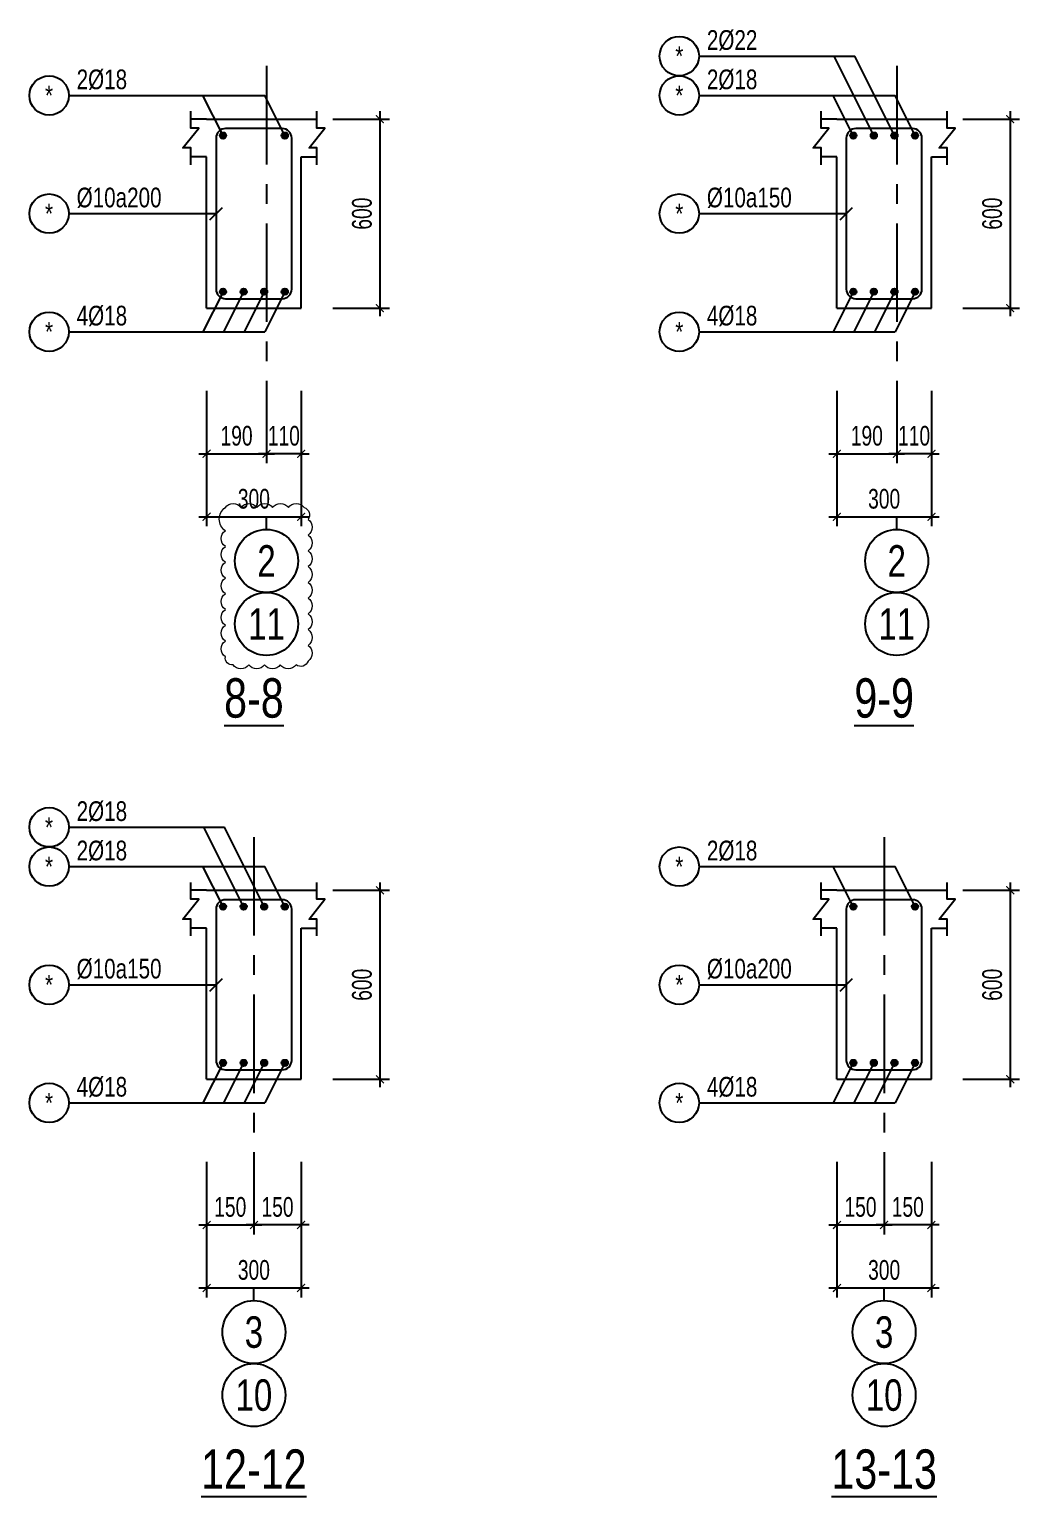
# Model space of a CAD drawing. Header units: millimetres. Extents: x -25284 to 100333, y 0 to 76881.
# Drawn here: x 32635 to 38920, y 51823 to 61140 of the extents above; entities that cross this region are included whole.
import ezdxf
from ezdxf.enums import TextEntityAlignment as Align

# ---------------------------------------------------------------- set-up
doc = ezdxf.new("R2010")
doc.units = ezdxf.units.MM
doc.header["$LTSCALE"] = 500
doc.header["$MEASUREMENT"] = 0
doc.linetypes.add('CENTER', pattern=[2, 1.25, -0.25, 0.25, -0.25])
doc.layers.add('CHANGE 2019', color=6, linetype='Continuous', lineweight=18, plot=False)
for name, color, linetype in [('KCS_AXIS_SUB', 5, 'CENTER'), ('KCS_BORDER', 3, 'Continuous'), ('KCS_CHI', 1, 'Continuous'), ('KCS_DIM', 1, 'Continuous'), ('KCS_SNODE', 6, 'Continuous'), ('KCS_STEEL', 4, 'Continuous'), ('KCS_TEXT', 2, 'Continuous'), ('KCS_TEXT_TK', 2, 'Continuous'), ('KCS_TEXT_TMCS', 4, 'Continuous')]:
    doc.layers.add(name, color=color, linetype=linetype)
doc.styles.add('KCS_BIGTEXT', font='arial.ttf', dxfattribs={"width": 0.75})
doc.styles.add('KCS_SMTEXT', font='arial.ttf', dxfattribs={"width": 0.7})
doc.dimstyles.new('KCS_DIM50_25', dxfattribs={"dimtxt": 125, "dimasz": 50, "dimexe": 60, "dimexo": 0, "dimgap": 50, "dimtad": 1, "dimdec": 0, "dimlfac": 0.5, "dimzin": 13, "dimdsep": 46, "dimtxsty": 'KCS_SMTEXT', "dimblk": 'ARCHTICK', "dimblk1": 'ARCHTICK', "dimcen": 0, "dimdle": 50, "dimclrd": 1, "dimclre": 1, "dimclrt": 2, "dimadec": 0, "dimazin": 0, "dimtfac": 1, "dimtdec": 0, "dimtix": 1, "dimtmove": 2, "dimatfit": 3, "dimfxl": 1, "dimtolj": 1, "dimtzin": 13, "dimarcsym": 0})

# ---------------------------------------------------------------- blocks, each defined once
blk = doc.blocks.new('_ArchTick')
at = {"color": 0, "linetype": 'ByBlock', "const_width": 0.15}
blk.add_lwpolyline([(-0.5, -0.5), (0.5, 0.5)], dxfattribs=at)
blk = doc.blocks.new('*D114')
at = {"layer": 'Defpoints', "color": 0, "transparency": 16777216}
for p in [(33760.4, 58844.5), (34140.4, 58844.5), (34140.4, 58444.5)]:
    blk.add_point(p, dxfattribs=at)
at = {"layer": 'KCS_DIM', "color": 1, "lineweight": -2, "transparency": 16777216}
for p, q in [((33760.4, 58844.5), (33760.4, 58384.5)), ((34140.4, 58844.5), (34140.4, 58384.5)), ((33710.4, 58444.5), (34190.4, 58444.5))]:
    blk.add_line(p, q, dxfattribs=at)
at = {"layer": 'KCS_DIM', "color": 1, "lineweight": -2, "transparency": 16777216, "xscale": 50, "yscale": 50, "zscale": 50, "rotation": 180}
blk.add_blockref('_ArchTick', (33760.4, 58444.5), dxfattribs=at)
at = {"layer": 'KCS_DIM', "color": 1, "lineweight": -2, "transparency": 16777216, "xscale": 50, "yscale": 50, "zscale": 50}
blk.add_blockref('_ArchTick', (34140.4, 58444.5), dxfattribs=at)
at = {"layer": 'KCS_DIM', "color": 2, "transparency": 16777216, "insert": (33950.4, 58558.4), "char_height": 125, "attachment_point": 5, "style": 'KCS_SMTEXT'}
blk.add_mtext('\\A1;190', dxfattribs=at)
blk = doc.blocks.new('*D115')
at = {"layer": 'Defpoints', "color": 0, "transparency": 16777216}
for p in [(34140.4, 58844.5), (34360.4, 58844.5), (34140.4, 58444.5)]:
    blk.add_point(p, dxfattribs=at)
at = {"layer": 'KCS_DIM', "color": 1, "lineweight": -2, "transparency": 16777216}
for p, q in [((34140.4, 58844.5), (34140.4, 58384.5)), ((34360.4, 58844.5), (34360.4, 58384.5)), ((34140.4, 58444.5), (34090.4, 58444.5)), ((34360.4, 58444.5), (34140.4, 58444.5)), ((34360.4, 58444.5), (34410.4, 58444.5))]:
    blk.add_line(p, q, dxfattribs=at)
at = {"layer": 'KCS_DIM', "color": 1, "lineweight": -2, "transparency": 16777216, "xscale": 50, "yscale": 50, "zscale": 50}
blk.add_blockref('_ArchTick', (34140.4, 58444.5), dxfattribs=at)
at = {"layer": 'KCS_DIM', "color": 1, "lineweight": -2, "transparency": 16777216, "xscale": 50, "yscale": 50, "zscale": 50, "rotation": 180}
blk.add_blockref('_ArchTick', (34360.4, 58444.5), dxfattribs=at)
at = {"layer": 'KCS_DIM', "color": 2, "transparency": 16777216, "insert": (34250.4, 58558.4), "char_height": 125, "attachment_point": 5, "style": 'KCS_SMTEXT'}
blk.add_mtext('\\A1;110', dxfattribs=at)
blk = doc.blocks.new('*D116')
at = {"layer": 'Defpoints', "color": 0, "transparency": 16777216}
for p in [(33760.4, 58844.5), (34360.4, 58844.5), (34360.4, 58044.5)]:
    blk.add_point(p, dxfattribs=at)
at = {"layer": 'KCS_DIM', "color": 1, "lineweight": -2, "transparency": 16777216}
for p, q in [((33760.4, 58844.5), (33760.4, 57984.5)), ((34360.4, 58844.5), (34360.4, 57984.5)), ((33710.4, 58044.5), (34410.4, 58044.5))]:
    blk.add_line(p, q, dxfattribs=at)
at = {"layer": 'KCS_DIM', "color": 1, "lineweight": -2, "transparency": 16777216, "xscale": 50, "yscale": 50, "zscale": 50, "rotation": 180}
blk.add_blockref('_ArchTick', (33760.4, 58044.5), dxfattribs=at)
at = {"layer": 'KCS_DIM', "color": 1, "lineweight": -2, "transparency": 16777216, "xscale": 50, "yscale": 50, "zscale": 50}
blk.add_blockref('_ArchTick', (34360.4, 58044.5), dxfattribs=at)
at = {"layer": 'KCS_DIM', "color": 2, "transparency": 16777216, "insert": (34060.4, 58158.4), "char_height": 125, "attachment_point": 5, "style": 'KCS_SMTEXT'}
blk.add_mtext('\\A1;300', dxfattribs=at)
blk = doc.blocks.new('*D117')
at = {"layer": 'Defpoints', "color": 0, "transparency": 16777216}
for p in [(34560.4, 60569.5), (34560.4, 59369.5), (34860.4, 59369.5)]:
    blk.add_point(p, dxfattribs=at)
at = {"layer": 'KCS_DIM', "color": 1, "lineweight": -2, "transparency": 16777216}
for p, q in [((34560.4, 60569.5), (34920.4, 60569.5)), ((34860.4, 60619.5), (34860.4, 59319.5)), ((34560.4, 59369.5), (34920.4, 59369.5))]:
    blk.add_line(p, q, dxfattribs=at)
at = {"layer": 'KCS_DIM', "color": 1, "lineweight": -2, "transparency": 16777216, "xscale": 50, "yscale": 50, "zscale": 50}
for p, rotation in [((34860.4, 60569.5), 90), ((34860.4, 59369.5), 270)]:
    blk.add_blockref('_ArchTick', p, dxfattribs=dict(at, rotation=rotation))
at = {"layer": 'KCS_DIM', "color": 2, "transparency": 16777216, "insert": (34746.5, 59969.5), "char_height": 125, "attachment_point": 5, "rotation": 90, "style": 'KCS_SMTEXT'}
blk.add_mtext('\\A1;600', dxfattribs=at)
blk = doc.blocks.new('KCS_SNODE')
at = {"layer": 'KCS_SNODE'}
blk.add_hatch(color=256, dxfattribs=at).paths.add_polyline_path([(-10, 0, 1), (10, 0, 1)])
blk.add_circle((0, 0), 10, dxfattribs=at)
blk = doc.blocks.new('*D118')
at = {"layer": 'Defpoints', "color": 0, "transparency": 16777216}
for p in [(37760.4, 58844.5), (38140.4, 58844.5), (38140.4, 58444.5)]:
    blk.add_point(p, dxfattribs=at)
at = {"layer": 'KCS_DIM', "color": 1, "lineweight": -2, "transparency": 16777216}
for p, q in [((37760.4, 58844.5), (37760.4, 58384.5)), ((38140.4, 58844.5), (38140.4, 58384.5)), ((37710.4, 58444.5), (38190.4, 58444.5))]:
    blk.add_line(p, q, dxfattribs=at)
at = {"layer": 'KCS_DIM', "color": 1, "lineweight": -2, "transparency": 16777216, "xscale": 50, "yscale": 50, "zscale": 50, "rotation": 180}
blk.add_blockref('_ArchTick', (37760.4, 58444.5), dxfattribs=at)
at = {"layer": 'KCS_DIM', "color": 1, "lineweight": -2, "transparency": 16777216, "xscale": 50, "yscale": 50, "zscale": 50}
blk.add_blockref('_ArchTick', (38140.4, 58444.5), dxfattribs=at)
at = {"layer": 'KCS_DIM', "color": 2, "transparency": 16777216, "insert": (37950.4, 58558.4), "char_height": 125, "attachment_point": 5, "style": 'KCS_SMTEXT'}
blk.add_mtext('\\A1;190', dxfattribs=at)
blk = doc.blocks.new('*D119')
at = {"layer": 'Defpoints', "color": 0, "transparency": 16777216}
for p in [(38140.4, 58844.5), (38360.4, 58844.5), (38140.4, 58444.5)]:
    blk.add_point(p, dxfattribs=at)
at = {"layer": 'KCS_DIM', "color": 1, "lineweight": -2, "transparency": 16777216}
for p, q in [((38140.4, 58844.5), (38140.4, 58384.5)), ((38360.4, 58844.5), (38360.4, 58384.5)), ((38140.4, 58444.5), (38090.4, 58444.5)), ((38360.4, 58444.5), (38140.4, 58444.5)), ((38360.4, 58444.5), (38410.4, 58444.5))]:
    blk.add_line(p, q, dxfattribs=at)
at = {"layer": 'KCS_DIM', "color": 1, "lineweight": -2, "transparency": 16777216, "xscale": 50, "yscale": 50, "zscale": 50}
blk.add_blockref('_ArchTick', (38140.4, 58444.5), dxfattribs=at)
at = {"layer": 'KCS_DIM', "color": 1, "lineweight": -2, "transparency": 16777216, "xscale": 50, "yscale": 50, "zscale": 50, "rotation": 180}
blk.add_blockref('_ArchTick', (38360.4, 58444.5), dxfattribs=at)
at = {"layer": 'KCS_DIM', "color": 2, "transparency": 16777216, "insert": (38250.4, 58558.4), "char_height": 125, "attachment_point": 5, "style": 'KCS_SMTEXT'}
blk.add_mtext('\\A1;110', dxfattribs=at)
blk = doc.blocks.new('*D120')
at = {"layer": 'Defpoints', "color": 0, "transparency": 16777216}
for p in [(37760.4, 58844.5), (38360.4, 58844.5), (38360.4, 58044.5)]:
    blk.add_point(p, dxfattribs=at)
at = {"layer": 'KCS_DIM', "color": 1, "lineweight": -2, "transparency": 16777216}
for p, q in [((37760.4, 58844.5), (37760.4, 57984.5)), ((38360.4, 58844.5), (38360.4, 57984.5)), ((37710.4, 58044.5), (38410.4, 58044.5))]:
    blk.add_line(p, q, dxfattribs=at)
at = {"layer": 'KCS_DIM', "color": 1, "lineweight": -2, "transparency": 16777216, "xscale": 50, "yscale": 50, "zscale": 50, "rotation": 180}
blk.add_blockref('_ArchTick', (37760.4, 58044.5), dxfattribs=at)
at = {"layer": 'KCS_DIM', "color": 1, "lineweight": -2, "transparency": 16777216, "xscale": 50, "yscale": 50, "zscale": 50}
blk.add_blockref('_ArchTick', (38360.4, 58044.5), dxfattribs=at)
at = {"layer": 'KCS_DIM', "color": 2, "transparency": 16777216, "insert": (38060.4, 58158.4), "char_height": 125, "attachment_point": 5, "style": 'KCS_SMTEXT'}
blk.add_mtext('\\A1;300', dxfattribs=at)
blk = doc.blocks.new('*D121')
at = {"layer": 'Defpoints', "color": 0, "transparency": 16777216}
for p in [(38560.4, 60569.5), (38560.4, 59369.5), (38860.4, 59369.5)]:
    blk.add_point(p, dxfattribs=at)
at = {"layer": 'KCS_DIM', "color": 1, "lineweight": -2, "transparency": 16777216}
for p, q in [((38560.4, 60569.5), (38920.4, 60569.5)), ((38860.4, 60619.5), (38860.4, 59319.5)), ((38560.4, 59369.5), (38920.4, 59369.5))]:
    blk.add_line(p, q, dxfattribs=at)
at = {"layer": 'KCS_DIM', "color": 1, "lineweight": -2, "transparency": 16777216, "xscale": 50, "yscale": 50, "zscale": 50}
for p, rotation in [((38860.4, 60569.5), 90), ((38860.4, 59369.5), 270)]:
    blk.add_blockref('_ArchTick', p, dxfattribs=dict(at, rotation=rotation))
at = {"layer": 'KCS_DIM', "color": 2, "transparency": 16777216, "insert": (38746.5, 59969.5), "char_height": 125, "attachment_point": 5, "rotation": 90, "style": 'KCS_SMTEXT'}
blk.add_mtext('\\A1;600', dxfattribs=at)
blk = doc.blocks.new('*D174')
at = {"layer": 'Defpoints', "color": 0, "transparency": 16777216}
for p in [(33760.4, 53948.5), (34060.4, 53948.5), (34060.4, 53548.5)]:
    blk.add_point(p, dxfattribs=at)
at = {"layer": 'KCS_DIM', "color": 1, "lineweight": -2, "transparency": 16777216}
for p, q in [((33760.4, 53948.5), (33760.4, 53488.5)), ((34060.4, 53948.5), (34060.4, 53488.5)), ((33710.4, 53548.5), (34110.4, 53548.5))]:
    blk.add_line(p, q, dxfattribs=at)
at = {"layer": 'KCS_DIM', "color": 1, "lineweight": -2, "transparency": 16777216, "xscale": 50, "yscale": 50, "zscale": 50, "rotation": 180}
blk.add_blockref('_ArchTick', (33760.4, 53548.5), dxfattribs=at)
at = {"layer": 'KCS_DIM', "color": 1, "lineweight": -2, "transparency": 16777216, "xscale": 50, "yscale": 50, "zscale": 50}
blk.add_blockref('_ArchTick', (34060.4, 53548.5), dxfattribs=at)
at = {"layer": 'KCS_DIM', "color": 2, "transparency": 16777216, "insert": (33910.4, 53662.3), "char_height": 125, "attachment_point": 5, "style": 'KCS_SMTEXT'}
blk.add_mtext('\\A1;150', dxfattribs=at)
blk = doc.blocks.new('*D175')
at = {"layer": 'Defpoints', "color": 0, "transparency": 16777216}
for p in [(34060.4, 53948.5), (34360.4, 53948.5), (34060.4, 53548.5)]:
    blk.add_point(p, dxfattribs=at)
at = {"layer": 'KCS_DIM', "color": 1, "lineweight": -2, "transparency": 16777216}
for p, q in [((34060.4, 53948.5), (34060.4, 53488.5)), ((34360.4, 53948.5), (34360.4, 53488.5)), ((34410.4, 53548.5), (34010.4, 53548.5))]:
    blk.add_line(p, q, dxfattribs=at)
at = {"layer": 'KCS_DIM', "color": 1, "lineweight": -2, "transparency": 16777216, "xscale": 50, "yscale": 50, "zscale": 50, "rotation": 180}
blk.add_blockref('_ArchTick', (34060.4, 53548.5), dxfattribs=at)
at = {"layer": 'KCS_DIM', "color": 1, "lineweight": -2, "transparency": 16777216, "xscale": 50, "yscale": 50, "zscale": 50}
blk.add_blockref('_ArchTick', (34360.4, 53548.5), dxfattribs=at)
at = {"layer": 'KCS_DIM', "color": 2, "transparency": 16777216, "insert": (34210.4, 53662.3), "char_height": 125, "attachment_point": 5, "style": 'KCS_SMTEXT'}
blk.add_mtext('\\A1;150', dxfattribs=at)
blk = doc.blocks.new('*D176')
at = {"layer": 'Defpoints', "color": 0, "transparency": 16777216}
for p in [(33760.4, 53948.5), (34360.4, 53948.5), (34360.4, 53148.5)]:
    blk.add_point(p, dxfattribs=at)
at = {"layer": 'KCS_DIM', "color": 1, "lineweight": -2, "transparency": 16777216}
for p, q in [((33760.4, 53948.5), (33760.4, 53088.5)), ((34360.4, 53948.5), (34360.4, 53088.5)), ((33710.4, 53148.5), (34410.4, 53148.5))]:
    blk.add_line(p, q, dxfattribs=at)
at = {"layer": 'KCS_DIM', "color": 1, "lineweight": -2, "transparency": 16777216, "xscale": 50, "yscale": 50, "zscale": 50, "rotation": 180}
blk.add_blockref('_ArchTick', (33760.4, 53148.5), dxfattribs=at)
at = {"layer": 'KCS_DIM', "color": 1, "lineweight": -2, "transparency": 16777216, "xscale": 50, "yscale": 50, "zscale": 50}
blk.add_blockref('_ArchTick', (34360.4, 53148.5), dxfattribs=at)
at = {"layer": 'KCS_DIM', "color": 2, "transparency": 16777216, "insert": (34060.4, 53262.3), "char_height": 125, "attachment_point": 5, "style": 'KCS_SMTEXT'}
blk.add_mtext('\\A1;300', dxfattribs=at)
blk = doc.blocks.new('*D177')
at = {"layer": 'Defpoints', "color": 0, "transparency": 16777216}
for p in [(34560.4, 55673.5), (34560.4, 54473.5), (34860.4, 54473.5)]:
    blk.add_point(p, dxfattribs=at)
at = {"layer": 'KCS_DIM', "color": 1, "lineweight": -2, "transparency": 16777216}
for p, q in [((34860.4, 55723.5), (34860.4, 54423.5)), ((34560.4, 55673.5), (34920.4, 55673.5)), ((34560.4, 54473.5), (34920.4, 54473.5))]:
    blk.add_line(p, q, dxfattribs=at)
at = {"layer": 'KCS_DIM', "color": 1, "lineweight": -2, "transparency": 16777216, "xscale": 50, "yscale": 50, "zscale": 50}
for p, rotation in [((34860.4, 55673.5), 90), ((34860.4, 54473.5), 270)]:
    blk.add_blockref('_ArchTick', p, dxfattribs=dict(at, rotation=rotation))
at = {"layer": 'KCS_DIM', "color": 2, "transparency": 16777216, "insert": (34746.5, 55073.5), "char_height": 125, "attachment_point": 5, "rotation": 90, "style": 'KCS_SMTEXT'}
blk.add_mtext('\\A1;600', dxfattribs=at)
blk = doc.blocks.new('*D178')
at = {"layer": 'Defpoints', "color": 0, "transparency": 16777216}
for p in [(37760.4, 53948.5), (38060.4, 53948.5), (38060.4, 53548.5)]:
    blk.add_point(p, dxfattribs=at)
at = {"layer": 'KCS_DIM', "color": 1, "lineweight": -2, "transparency": 16777216}
for p, q in [((37760.4, 53948.5), (37760.4, 53488.5)), ((38060.4, 53948.5), (38060.4, 53488.5)), ((37710.4, 53548.5), (38110.4, 53548.5))]:
    blk.add_line(p, q, dxfattribs=at)
at = {"layer": 'KCS_DIM', "color": 1, "lineweight": -2, "transparency": 16777216, "xscale": 50, "yscale": 50, "zscale": 50, "rotation": 180}
blk.add_blockref('_ArchTick', (37760.4, 53548.5), dxfattribs=at)
at = {"layer": 'KCS_DIM', "color": 1, "lineweight": -2, "transparency": 16777216, "xscale": 50, "yscale": 50, "zscale": 50}
blk.add_blockref('_ArchTick', (38060.4, 53548.5), dxfattribs=at)
at = {"layer": 'KCS_DIM', "color": 2, "transparency": 16777216, "insert": (37910.4, 53662.3), "char_height": 125, "attachment_point": 5, "style": 'KCS_SMTEXT'}
blk.add_mtext('\\A1;150', dxfattribs=at)
blk = doc.blocks.new('*D179')
at = {"layer": 'Defpoints', "color": 0, "transparency": 16777216}
for p in [(38060.4, 53948.5), (38360.4, 53948.5), (38060.4, 53548.5)]:
    blk.add_point(p, dxfattribs=at)
at = {"layer": 'KCS_DIM', "color": 1, "lineweight": -2, "transparency": 16777216}
for p, q in [((38060.4, 53948.5), (38060.4, 53488.5)), ((38360.4, 53948.5), (38360.4, 53488.5)), ((38410.4, 53548.5), (38010.4, 53548.5))]:
    blk.add_line(p, q, dxfattribs=at)
at = {"layer": 'KCS_DIM', "color": 1, "lineweight": -2, "transparency": 16777216, "xscale": 50, "yscale": 50, "zscale": 50, "rotation": 180}
blk.add_blockref('_ArchTick', (38060.4, 53548.5), dxfattribs=at)
at = {"layer": 'KCS_DIM', "color": 1, "lineweight": -2, "transparency": 16777216, "xscale": 50, "yscale": 50, "zscale": 50}
blk.add_blockref('_ArchTick', (38360.4, 53548.5), dxfattribs=at)
at = {"layer": 'KCS_DIM', "color": 2, "transparency": 16777216, "insert": (38210.4, 53662.3), "char_height": 125, "attachment_point": 5, "style": 'KCS_SMTEXT'}
blk.add_mtext('\\A1;150', dxfattribs=at)
blk = doc.blocks.new('*D180')
at = {"layer": 'Defpoints', "color": 0, "transparency": 16777216}
for p in [(37760.4, 53948.5), (38360.4, 53948.5), (38360.4, 53148.5)]:
    blk.add_point(p, dxfattribs=at)
at = {"layer": 'KCS_DIM', "color": 1, "lineweight": -2, "transparency": 16777216}
for p, q in [((37760.4, 53948.5), (37760.4, 53088.5)), ((38360.4, 53948.5), (38360.4, 53088.5)), ((37710.4, 53148.5), (38410.4, 53148.5))]:
    blk.add_line(p, q, dxfattribs=at)
at = {"layer": 'KCS_DIM', "color": 1, "lineweight": -2, "transparency": 16777216, "xscale": 50, "yscale": 50, "zscale": 50, "rotation": 180}
blk.add_blockref('_ArchTick', (37760.4, 53148.5), dxfattribs=at)
at = {"layer": 'KCS_DIM', "color": 1, "lineweight": -2, "transparency": 16777216, "xscale": 50, "yscale": 50, "zscale": 50}
blk.add_blockref('_ArchTick', (38360.4, 53148.5), dxfattribs=at)
at = {"layer": 'KCS_DIM', "color": 2, "transparency": 16777216, "insert": (38060.4, 53262.3), "char_height": 125, "attachment_point": 5, "style": 'KCS_SMTEXT'}
blk.add_mtext('\\A1;300', dxfattribs=at)
blk = doc.blocks.new('*D181')
at = {"layer": 'Defpoints', "color": 0, "transparency": 16777216}
for p in [(38560.4, 55673.5), (38560.4, 54473.5), (38860.4, 54473.5)]:
    blk.add_point(p, dxfattribs=at)
at = {"layer": 'KCS_DIM', "color": 1, "lineweight": -2, "transparency": 16777216}
for p, q in [((38860.4, 55723.5), (38860.4, 54423.5)), ((38560.4, 55673.5), (38920.4, 55673.5)), ((38560.4, 54473.5), (38920.4, 54473.5))]:
    blk.add_line(p, q, dxfattribs=at)
at = {"layer": 'KCS_DIM', "color": 1, "lineweight": -2, "transparency": 16777216, "xscale": 50, "yscale": 50, "zscale": 50}
for p, rotation in [((38860.4, 55673.5), 90), ((38860.4, 54473.5), 270)]:
    blk.add_blockref('_ArchTick', p, dxfattribs=dict(at, rotation=rotation))
at = {"layer": 'KCS_DIM', "color": 2, "transparency": 16777216, "insert": (38746.5, 55073.5), "char_height": 125, "attachment_point": 5, "rotation": 90, "style": 'KCS_SMTEXT'}
blk.add_mtext('\\A1;600', dxfattribs=at)

msp = doc.modelspace()

# ---------------------------------------------------------------- linework, layer by layer
at = {"layer": 'CHANGE 2019'}
msp.add_lwpolyline([(33879.2, 58103.6, -0.520567), (33979.2, 58103.6, -0.520567), (34079.2, 58103.6, -0.520567), (34179.2, 58103.6, -0.520567), (34279.2, 58103.6, -0.520567), (34379.2, 58103.6, -0.520567), (34404.2, 58028.6, -0.520567), (34404.2, 57928.6, -0.520567), (34404.2, 57828.6, -0.520567), (34404.2, 57728.6, -0.520567), (34404.2, 57628.6, -0.520567), (34404.2, 57528.6, -0.520567), (34404.2, 57428.6, -0.520567), (34404.2, 57328.6, -0.520567), (34404.2, 57228.6, -0.520567), (34404.2, 57128.6, -0.520567), (34328, 57104.9, -0.520567), (34228, 57104.9, -0.520567), (34128, 57104.9, -0.520567), (34028, 57104.9, -0.520567), (33928, 57104.9, -0.520567), (33879.2, 57156.1, -0.520567), (33879.2, 57256.1, -0.520567), (33879.2, 57356.1, -0.520567), (33879.2, 57456.1, -0.520567), (33879.2, 57556.1, -0.520567), (33879.2, 57656.1, -0.520567), (33879.2, 57756.1, -0.520567), (33879.2, 57856.1, -0.520567), (33879.2, 57956.1, -0.520567)], format="xyb", close=True, dxfattribs=at)
at = {"layer": 'KCS_AXIS_SUB'}
for p, q in [((34140.4, 60907), (34140.4, 58844.5)), ((38140.4, 60907), (38140.4, 58844.5)), ((34060.4, 56011), (34060.4, 53948.5)), ((38060.4, 56011), (38060.4, 53948.5))]:
    msp.add_line(p, q, dxfattribs=at)
at = {"layer": 'KCS_BORDER'}
for p, q in [((33760.4, 60569.5), (33660.4, 60569.5)), ((33760.4, 60569.5), (34360.4, 60569.5)), ((34360.4, 60569.5), (34460.4, 60569.5)), ((37760.4, 60569.5), (37660.4, 60569.5)), ((37760.4, 60569.5), (38360.4, 60569.5)), ((38360.4, 60569.5), (38460.4, 60569.5)), ((33760.4, 60329.5), (33660.4, 60329.5)), ((33760.4, 59369.5), (33760.4, 60329.5)), ((34360.4, 59369.5), (34360.4, 60329.5)), ((34360.4, 60329.5), (34460.4, 60329.5)), ((37760.4, 60329.5), (37660.4, 60329.5)), ((37760.4, 59369.5), (37760.4, 60329.5)), ((38360.4, 59369.5), (38360.4, 60329.5)), ((38360.4, 60329.5), (38460.4, 60329.5)), ((33760.4, 59369.5), (34360.4, 59369.5)), ((37760.4, 59369.5), (38360.4, 59369.5)), ((33760.4, 55673.5), (33660.4, 55673.5)), ((33760.4, 55673.5), (34360.4, 55673.5)), ((34360.4, 55673.5), (34460.4, 55673.5)), ((37760.4, 55673.5), (37660.4, 55673.5)), ((37760.4, 55673.5), (38360.4, 55673.5)), ((38360.4, 55673.5), (38460.4, 55673.5)), ((33760.4, 55433.5), (33660.4, 55433.5)), ((33760.4, 54473.5), (33760.4, 55433.5)), ((34360.4, 54473.5), (34360.4, 55433.5)), ((34360.4, 55433.5), (34460.4, 55433.5)), ((37760.4, 55433.5), (37660.4, 55433.5)), ((37760.4, 54473.5), (37760.4, 55433.5)), ((38360.4, 54473.5), (38360.4, 55433.5)), ((38360.4, 55433.5), (38460.4, 55433.5)), ((33760.4, 54473.5), (34360.4, 54473.5)), ((37760.4, 54473.5), (38360.4, 54473.5))]:
    msp.add_line(p, q, dxfattribs=at)
at = {"layer": 'KCS_BORDER', "color": 1}
for points in [[(33660.4, 60279.5), (33660.4, 60387), (33610.4, 60387), (33710.4, 60512), (33660.4, 60512), (33660.4, 60619.5)], [(34460.4, 60279.5), (34460.4, 60387), (34410.4, 60387), (34510.4, 60512), (34460.4, 60512), (34460.4, 60619.5)], [(37660.4, 60279.5), (37660.4, 60387), (37610.4, 60387), (37710.4, 60512), (37660.4, 60512), (37660.4, 60619.5)], [(38460.4, 60279.5), (38460.4, 60387), (38410.4, 60387), (38510.4, 60512), (38460.4, 60512), (38460.4, 60619.5)], [(33660.4, 55383.5), (33660.4, 55491), (33610.4, 55491), (33710.4, 55616), (33660.4, 55616), (33660.4, 55723.5)], [(34460.4, 55383.5), (34460.4, 55491), (34410.4, 55491), (34510.4, 55616), (34460.4, 55616), (34460.4, 55723.5)], [(37660.4, 55383.5), (37660.4, 55491), (37610.4, 55491), (37710.4, 55616), (37660.4, 55616), (37660.4, 55723.5)], [(38460.4, 55383.5), (38460.4, 55491), (38410.4, 55491), (38510.4, 55616), (38460.4, 55616), (38460.4, 55723.5)]]:
    msp.add_lwpolyline(points, dxfattribs=at)
at = {"layer": 'KCS_CHI'}
for p, q in [((36885.4, 60969.5), (37873.7, 60969.5)), ((37995, 60465.5), (37743, 60969.5)), ((38125.7, 60465.5), (37873.7, 60969.5)), ((32885.4, 60719.5), (34129.4, 60719.5)), ((33864.4, 60465.5), (33737.4, 60719.5)), ((34256.4, 60465.5), (34129.4, 60719.5)), ((36885.4, 60719.5), (38129.4, 60719.5)), ((37864.4, 60465.5), (37737.4, 60719.5)), ((38256.4, 60465.5), (38129.4, 60719.5)), ((32885.4, 59969.5), (33820.4, 59969.5)), ((36885.4, 59969.5), (37820.4, 59969.5)), ((33864.4, 59473.5), (33737.4, 59219.5)), ((33995, 59473.5), (33868, 59219.5)), ((34125.7, 59473.5), (33998.7, 59219.5)), ((34256.4, 59473.5), (34129.4, 59219.5)), ((37864.4, 59473.5), (37737.4, 59219.5)), ((37995, 59473.5), (37868, 59219.5)), ((38125.7, 59473.5), (37998.7, 59219.5)), ((38256.4, 59473.5), (38129.4, 59219.5)), ((32885.4, 59219.5), (34129.4, 59219.5)), ((36885.4, 59219.5), (38129.4, 59219.5)), ((34140.4, 57964.5), (34140.4, 58044.5)), ((38140.4, 57964.5), (38140.4, 58044.5)), ((32885.4, 56073.5), (33873.7, 56073.5)), ((33995, 55569.5), (33743, 56073.5)), ((34125.7, 55569.5), (33873.7, 56073.5)), ((32885.4, 55823.5), (34129.4, 55823.5)), ((33864.4, 55569.5), (33737.4, 55823.5)), ((34256.4, 55569.5), (34129.4, 55823.5)), ((36885.4, 55823.5), (38129.4, 55823.5)), ((37864.4, 55569.5), (37737.4, 55823.5)), ((38256.4, 55569.5), (38129.4, 55823.5)), ((32885.4, 55073.5), (33820.4, 55073.5)), ((36885.4, 55073.5), (37820.4, 55073.5)), ((33864.4, 54577.5), (33737.4, 54323.5)), ((33995, 54577.5), (33868, 54323.5)), ((34125.7, 54577.5), (33998.7, 54323.5)), ((34256.4, 54577.5), (34129.4, 54323.5)), ((37864.4, 54577.5), (37737.4, 54323.5)), ((37995, 54577.5), (37868, 54323.5)), ((38125.7, 54577.5), (37998.7, 54323.5)), ((38256.4, 54577.5), (38129.4, 54323.5)), ((32885.4, 54323.5), (34129.4, 54323.5)), ((36885.4, 54323.5), (38129.4, 54323.5)), ((34060.4, 53068.5), (34060.4, 53148.5)), ((38060.4, 53068.5), (38060.4, 53148.5))]:
    msp.add_line(p, q, dxfattribs=at)
at = {"layer": 'KCS_CHI', "color": 3}
for p, q in [((33780.4, 59929.5), (33860.4, 60009.5)), ((37780.4, 59929.5), (37860.4, 60009.5)), ((33780.4, 55033.5), (33860.4, 55113.5)), ((37780.4, 55033.5), (37860.4, 55113.5))]:
    msp.add_line(p, q, dxfattribs=at)
at = {"layer": 'KCS_CHI'}
for centre in [(34140.4, 57764.5), (38140.4, 57764.5), (34140.4, 57364.5), (38140.4, 57364.5), (34060.4, 52868.5), (38060.4, 52868.5), (34060.4, 52468.5), (38060.4, 52468.5)]:
    msp.add_circle(centre, 200, dxfattribs=at)
at = {"layer": 'KCS_STEEL'}
for points in [[(33820.4, 60449.5), (33820.4, 59489.5, 0.414214), (33880.4, 59429.5), (34240.4, 59429.5, 0.414214), (34300.4, 59489.5), (34300.4, 60449.5, 0.414214), (34240.4, 60509.5), (33880.4, 60509.5, 0.414214), (33820.4, 60449.5)], [(37820.4, 60449.5), (37820.4, 59489.5, 0.414214), (37880.4, 59429.5), (38240.4, 59429.5, 0.414214), (38300.4, 59489.5), (38300.4, 60449.5, 0.414214), (38240.4, 60509.5), (37880.4, 60509.5, 0.414214), (37820.4, 60449.5)], [(33820.4, 55553.5), (33820.4, 54593.5, 0.414214), (33880.4, 54533.5), (34240.4, 54533.5, 0.414214), (34300.4, 54593.5), (34300.4, 55553.5, 0.414214), (34240.4, 55613.5), (33880.4, 55613.5, 0.414214), (33820.4, 55553.5)], [(37820.4, 55553.5), (37820.4, 54593.5, 0.414214), (37880.4, 54533.5), (38240.4, 54533.5, 0.414214), (38300.4, 54593.5), (38300.4, 55553.5, 0.414214), (38240.4, 55613.5), (37880.4, 55613.5, 0.414214), (37820.4, 55553.5)]]:
    msp.add_lwpolyline(points, format="xyb", dxfattribs=at)
at = {"layer": 'KCS_TEXT_TK', "color": 1}
for centre in [(36760.4, 60969.5), (32760.4, 60719.5), (36760.4, 60719.5), (32760.4, 59969.5), (36760.4, 59969.5), (32760.4, 59219.5), (36760.4, 59219.5), (32760.4, 56073.5), (32760.4, 55823.5), (36760.4, 55823.5), (32760.4, 55073.5), (36760.4, 55073.5), (32760.4, 54323.5), (36760.4, 54323.5)]:
    msp.add_circle(centre, 125, dxfattribs=at)

# ---------------------------------------------------------------- block references
at = {"layer": 'KCS_STEEL', "xscale": 2, "yscale": 2, "zscale": 2}
for p in [(33864.4, 60465.5), (34256.4, 60465.5), (37864.4, 60465.5), (37995, 60465.5), (38125.7, 60465.5), (38256.4, 60465.5), (33864.4, 59473.5), (33995, 59473.5), (34125.7, 59473.5), (34256.4, 59473.5), (37864.4, 59473.5), (37995, 59473.5), (38125.7, 59473.5), (38256.4, 59473.5), (33864.4, 55569.5), (33995, 55569.5), (34125.7, 55569.5), (34256.4, 55569.5), (37864.4, 55569.5), (38256.4, 55569.5), (33864.4, 54577.5), (33995, 54577.5), (34125.7, 54577.5), (34256.4, 54577.5), (37864.4, 54577.5), (37995, 54577.5), (38125.7, 54577.5), (38256.4, 54577.5)]:
    msp.add_blockref('KCS_SNODE', p, dxfattribs=at)

# ---------------------------------------------------------------- texts
at = {"layer": 'KCS_TEXT', "style": 'KCS_SMTEXT', "width": 0.75}
for s, p in [('2%%c22', (36935.4, 61009.5)), ('2%%c18', (32935.4, 60759.5)), ('2%%c18', (36935.4, 60759.5)), ('%%C10a200', (32935.4, 60009.5)), ('%%C10a150', (36935.4, 60009.5)), ('4%%c18', (32935.4, 59259.5)), ('4%%c18', (36935.4, 59259.5)), ('2%%c18', (32935.4, 56113.5)), ('2%%c18', (32935.4, 55863.5)), ('2%%c18', (36935.4, 55863.5)), ('%%C10a150', (32935.4, 55113.5)), ('%%C10a200', (36935.4, 55113.5)), ('4%%c18', (32935.4, 54363.5)), ('4%%c18', (36935.4, 54363.5))]:
    msp.add_text(s, height=125, dxfattribs=at).set_placement(p)
at = {"layer": 'KCS_TEXT', "color": 4, "style": 'KCS_BIGTEXT', "width": 0.75}
for s, p in [('2', (34140.4, 57764.5)), ('2', (38140.4, 57764.5)), ('11', (34140.4, 57364.5)), ('11', (38140.4, 57364.5)), ('3', (34060.4, 52868.5)), ('3', (38060.4, 52868.5)), ('10', (34060.4, 52468.5)), ('10', (38060.4, 52468.5))]:
    msp.add_text(s, height=200, dxfattribs=at).set_placement(p, align=Align.MIDDLE_CENTER)
at = {"layer": 'KCS_TEXT_TK', "style": 'KCS_SMTEXT', "width": 0.75}
for p in [(36760.4, 60969.5), (32760.4, 60719.5), (36760.4, 60719.5), (32760.4, 59969.5), (36760.4, 59969.5), (32760.4, 59219.5), (36760.4, 59219.5), (32760.4, 56073.5), (32760.4, 55823.5), (36760.4, 55823.5), (32760.4, 55073.5), (36760.4, 55073.5), (32760.4, 54323.5), (36760.4, 54323.5)]:
    msp.add_text('*', height=125, dxfattribs=at).set_placement(p, align=Align.MIDDLE_CENTER)
at = {"layer": 'KCS_TEXT_TMCS', "color": 4, "style": 'KCS_SMTEXT', "width": 0.75}
for s, p in [('%%u8-8', (34060.4, 56769.5)), ('%%u9-9', (38060.4, 56769.5)), ('%%u12-12', (34060.4, 51873.5)), ('%%u13-13', (38060.4, 51873.5))]:
    msp.add_text(s, height=250, dxfattribs=at).set_placement(p, align=Align.CENTER)

# ---------------------------------------------------------------- dimensions: what is measured, and where the dimension line sits
at = {"layer": 'KCS_DIM'}
for base, p1, p2, picture, middle in [((34860.4, 59369.5), (34560.4, 60569.5), (34560.4, 59369.5), '*D117', (34746.5, 59969.5)), ((38860.4, 59369.5), (38560.4, 60569.5), (38560.4, 59369.5), '*D121', (38746.5, 59969.5)), ((34860.4, 54473.5), (34560.4, 55673.5), (34560.4, 54473.5), '*D177', (34746.5, 55073.5)), ((38860.4, 54473.5), (38560.4, 55673.5), (38560.4, 54473.5), '*D181', (38746.5, 55073.5))]:
    dim = msp.add_linear_dim(base=base, p1=p1, p2=p2, angle=90, dimstyle='KCS_DIM50_25', dxfattribs=at)
    dim.commit()
    dim.dimension.update_dxf_attribs({"geometry": picture, "text_midpoint": middle})
for base, p1, p2, picture, middle in [((34140.4, 58444.5), (33760.4, 58844.5), (34140.4, 58844.5), '*D114', (33950.4, 58558.4)), ((34360.4, 58044.5), (33760.4, 58844.5), (34360.4, 58844.5), '*D116', (34060.4, 58158.4)), ((34140.4, 58444.5), (34360.4, 58844.5), (34140.4, 58844.5), '*D115', (34250.4, 58558.4)), ((38140.4, 58444.5), (37760.4, 58844.5), (38140.4, 58844.5), '*D118', (37950.4, 58558.4)), ((38360.4, 58044.5), (37760.4, 58844.5), (38360.4, 58844.5), '*D120', (38060.4, 58158.4)), ((38140.4, 58444.5), (38360.4, 58844.5), (38140.4, 58844.5), '*D119', (38250.4, 58558.4)), ((34060.4, 53548.5), (33760.4, 53948.5), (34060.4, 53948.5), '*D174', (33910.4, 53662.3)), ((34360.4, 53148.5), (33760.4, 53948.5), (34360.4, 53948.5), '*D176', (34060.4, 53262.3)), ((34060.4, 53548.5), (34360.4, 53948.5), (34060.4, 53948.5), '*D175', (34210.4, 53662.3)), ((38060.4, 53548.5), (37760.4, 53948.5), (38060.4, 53948.5), '*D178', (37910.4, 53662.3)), ((38360.4, 53148.5), (37760.4, 53948.5), (38360.4, 53948.5), '*D180', (38060.4, 53262.3)), ((38060.4, 53548.5), (38360.4, 53948.5), (38060.4, 53948.5), '*D179', (38210.4, 53662.3))]:
    dim = msp.add_linear_dim(base=base, p1=p1, p2=p2, dimstyle='KCS_DIM50_25', dxfattribs=at)
    dim.commit()
    dim.dimension.update_dxf_attribs({"geometry": picture, "text_midpoint": middle})

doc.saveas('drawing.dxf')
